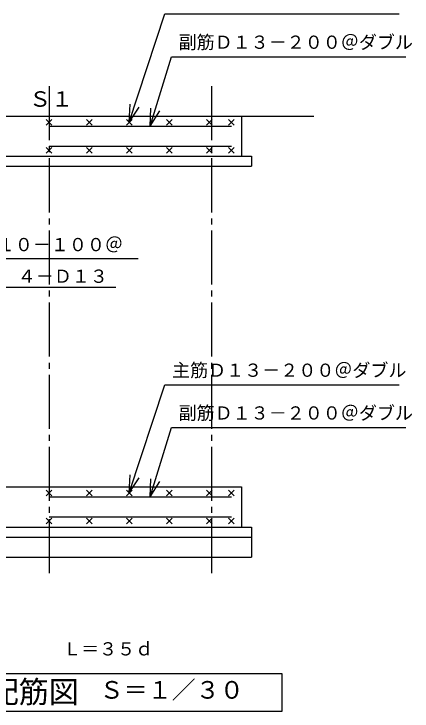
# Model space of a CAD drawing. Units: millimetres, scale not verified. Extents: x -9125 to 8193, y -6841 to 5236.
# Drawn here: x 824 to 2811, y -1439 to 2039 of the extents above; entities that cross this region are included whole.
import ezdxf
from ezdxf.enums import TextEntityAlignment as Align

# ---------------------------------------------------------------- set-up
doc = ezdxf.new("R2010")
doc.units = ezdxf.units.MM
doc.header["$LTSCALE"] = 30
doc.linetypes.add('CHAIN2', pattern=[12, 9, -1, 1, -1])
for name, color, linetype, lineweight in [('0-1_KIKI', 3, 'Continuous', 25), ('0-2_SEISAKU', 2, 'Continuous', 25), ('0-3_A-PIPE', 3, 'Continuous', 25)]:
    doc.layers.add(name, color=color, linetype=linetype, lineweight=lineweight)
doc.styles.add('MS Gothic', font='')
doc.styles.get('MS Gothic').set_extended_font_data('MS Gothic')

msp = doc.modelspace()

# ---------------------------------------------------------------- linework, layer by layer
at = {"layer": '0-1_KIKI'}
msp.add_lwpolyline([(2163.55, -1439.09), (2163.55, -1252.78), (-164.61, -1252.78), (-164.61, -1439.09)], close=True, dxfattribs=at)
at = {"layer": '0-2_SEISAKU'}
for p, q in [((1399.47, 1499.17), (1576.24, 2039.16)), ((1576.24, 2039.16), (2746.24, 2039.16)), ((1504.53, 1479.17), (1610.7, 1825.71)), ((1610.7, 1825.71), (2780.7, 1825.71)), ((1399.47, 1499.17), (1404.37, 1589.03)), ((1399.47, 1499.17), (1448.65, 1574.54)), ((1504.53, 1479.17), (1507.72, 1569.11)), ((1504.53, 1479.17), (1552.27, 1555.46)), ((-1085.54, 1529.17), (2321.15, 1529.17)), ((1959.47, 1529.17), (1959.47, 1329.17)), ((289.46, 1279.16), (2009.46, 1279.16)), ((353.03, 819.17), (1443.69, 819.17)), ((378.03, 675.12), (1333.03, 675.12)), ((1399.47, -350.83), (1576.24, 189.16)), ((1576.24, 189.16), (2746.24, 189.16)), ((1504.53, -370.83), (1610.7, -24.29)), ((1610.7, -24.29), (2780.7, -24.29)), ((1399.47, -350.83), (1404.37, -260.97)), ((1399.47, -350.83), (1448.65, -275.46)), ((1504.53, -370.83), (1507.72, -280.89)), ((1504.53, -370.83), (1552.27, -294.54)), ((289.46, -320.83), (1959.47, -320.83)), ((1959.47, -320.83), (1959.47, -520.83)), ((139.46, -520.83), (1859.46, -520.83)), ((139.46, -570.83), (1859.46, -570.83)), ((-10.54, -670.84), (2009.46, -670.84))]:
    msp.add_line(p, q, dxfattribs=at)
at = {"layer": '0-2_SEISAKU', "linetype": 'CHAIN2'}
for p, q in [((999.47, 1679.16), (999.47, -770.83)), ((1809.47, 1679.16), (1809.47, -770.83))]:
    msp.add_line(p, q, dxfattribs=at)
at = {"layer": '0-2_SEISAKU'}
for points in [[(289.46, 1329.17), (2009.46, 1329.17), (2009.46, 1279.16)], [(-10.54, -520.83), (2009.46, -520.83), (2009.46, -620.84)], [(-10.54, -670.84), (-10.54, -570.83), (2009.46, -570.83), (2009.46, -670.84)]]:
    msp.add_lwpolyline(points, dxfattribs=at)
at = {"layer": '0-3_A-PIPE'}
for p, q in [((1013.61, 1513.31), (985.32, 1485.03)), ((985.32, 1513.31), (1013.61, 1485.03)), ((1213.61, 1513.31), (1185.32, 1485.03)), ((1185.32, 1513.31), (1213.61, 1485.03)), ((1413.61, 1513.31), (1385.32, 1485.03)), ((1385.32, 1513.31), (1413.61, 1485.03)), ((1613.61, 1513.31), (1585.32, 1485.03)), ((1585.32, 1513.31), (1613.61, 1485.03)), ((1813.61, 1513.31), (1785.32, 1485.03)), ((1785.32, 1513.31), (1813.61, 1485.03)), ((1923.61, 1513.31), (1895.32, 1485.03)), ((1895.32, 1513.31), (1923.61, 1485.03)), ((999.47, 1479.17), (1909.47, 1479.17)), ((1013.61, 1373.31), (985.32, 1345.02)), ((985.32, 1373.31), (1013.61, 1345.02)), ((999.47, 1379.17), (1909.47, 1379.17)), ((1213.61, 1373.31), (1185.32, 1345.02)), ((1185.32, 1373.31), (1213.61, 1345.02)), ((1413.61, 1373.31), (1385.32, 1345.02)), ((1385.32, 1373.31), (1413.61, 1345.02)), ((1613.61, 1373.31), (1585.32, 1345.02)), ((1585.32, 1373.31), (1613.61, 1345.02)), ((1813.61, 1373.31), (1785.32, 1345.02)), ((1785.32, 1373.31), (1813.61, 1345.02)), ((1923.61, 1373.31), (1895.32, 1345.02)), ((1895.32, 1373.31), (1923.61, 1345.02)), ((1013.61, -336.69), (985.32, -364.97)), ((985.32, -336.69), (1013.61, -364.97)), ((1213.61, -336.69), (1185.32, -364.97)), ((1185.32, -336.69), (1213.61, -364.97)), ((1413.61, -336.69), (1385.32, -364.97)), ((1385.32, -336.69), (1413.61, -364.97)), ((1613.61, -336.69), (1585.32, -364.97)), ((1585.32, -336.69), (1613.61, -364.97)), ((1813.61, -336.69), (1785.32, -364.97)), ((1785.32, -336.69), (1813.61, -364.97)), ((1923.61, -336.69), (1895.32, -364.97)), ((1895.32, -336.69), (1923.61, -364.97)), ((999.47, -370.83), (1909.47, -370.83)), ((1013.61, -476.69), (985.32, -504.98)), ((985.32, -476.69), (1013.61, -504.98)), ((999.47, -470.83), (1909.47, -470.83)), ((1213.61, -476.69), (1185.32, -504.98)), ((1185.32, -476.69), (1213.61, -504.98)), ((1413.61, -476.69), (1385.32, -504.98)), ((1385.32, -476.69), (1413.61, -504.98)), ((1613.61, -476.69), (1585.32, -504.98)), ((1585.32, -476.69), (1613.61, -504.98)), ((1813.61, -476.69), (1785.32, -504.98)), ((1785.32, -476.69), (1813.61, -504.98)), ((1923.61, -476.69), (1895.32, -504.98)), ((1895.32, -476.69), (1923.61, -504.98))]:
    msp.add_line(p, q, dxfattribs=at)

# ---------------------------------------------------------------- texts
at = {"layer": '0-1_KIKI', "color": 4, "style": 'MS Gothic'}
for s, height, p in [('Ｂ－Ｂ断面配筋図', 110, (-52.62, -1431.25)), ('Ｓ＝１／３０', 87.98, (1251.3, -1403.72))]:
    msp.add_text(s, height=height, dxfattribs=at).set_placement(p, align=Align.BOTTOM_LEFT)
at = {"layer": '0-2_SEISAKU', "color": 4, "style": 'MS Gothic'}
for s, p in [('副筋Ｄ１３－２００＠ダブル', (1645.58, 1845.39)), ('帯筋\u3000Ｄ１０－１００＠', (378.11, 835.59)), ('４－Ｄ１３', (842.87, 677.81)), ('主筋Ｄ１３－２００＠ダブル', (1613.2, 208.84)), ('副筋Ｄ１３－２００＠ダブル', (1645.58, -4.61)), ('Ｌ＝３５ｄ', (1068.97, -1181.44))]:
    msp.add_text(s, height=65.98, dxfattribs=at).set_placement(p, align=Align.BOTTOM_LEFT)
at = {"layer": '0-2_SEISAKU', "color": 4, "style": 'MS Gothic', "width": 1.05}
msp.add_text('Ｓ１', height=76.98, dxfattribs=at).set_placement((899.06, 1553.14), align=Align.BOTTOM_LEFT)

doc.saveas('drawing.dxf')
